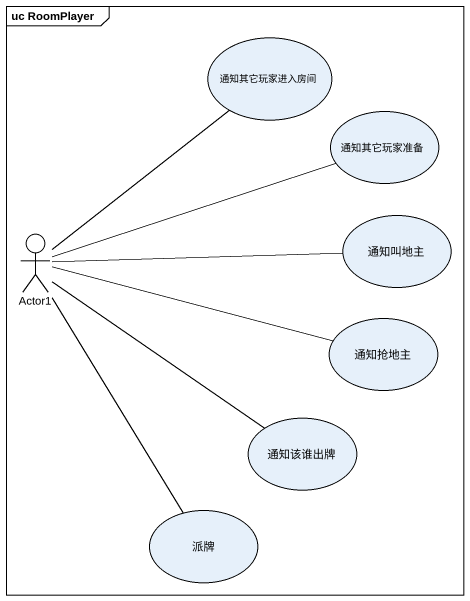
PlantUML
@startuml
mainframe uc RoomPlayer
usecase 通知其它玩家进入房间
usecase 通知其它玩家准备
actor Actor1
usecase 通知叫地主
usecase 通知抢地主
usecase 通知该谁出牌
usecase 派牌
Actor1 -up- 通知其它玩家进入房间
Actor1 -right- 通知其它玩家准备
Actor1 -right- 通知叫地主
Actor1 -right- 通知抢地主
Actor1 -- 通知该谁出牌
Actor1 -- 派牌
@enduml
